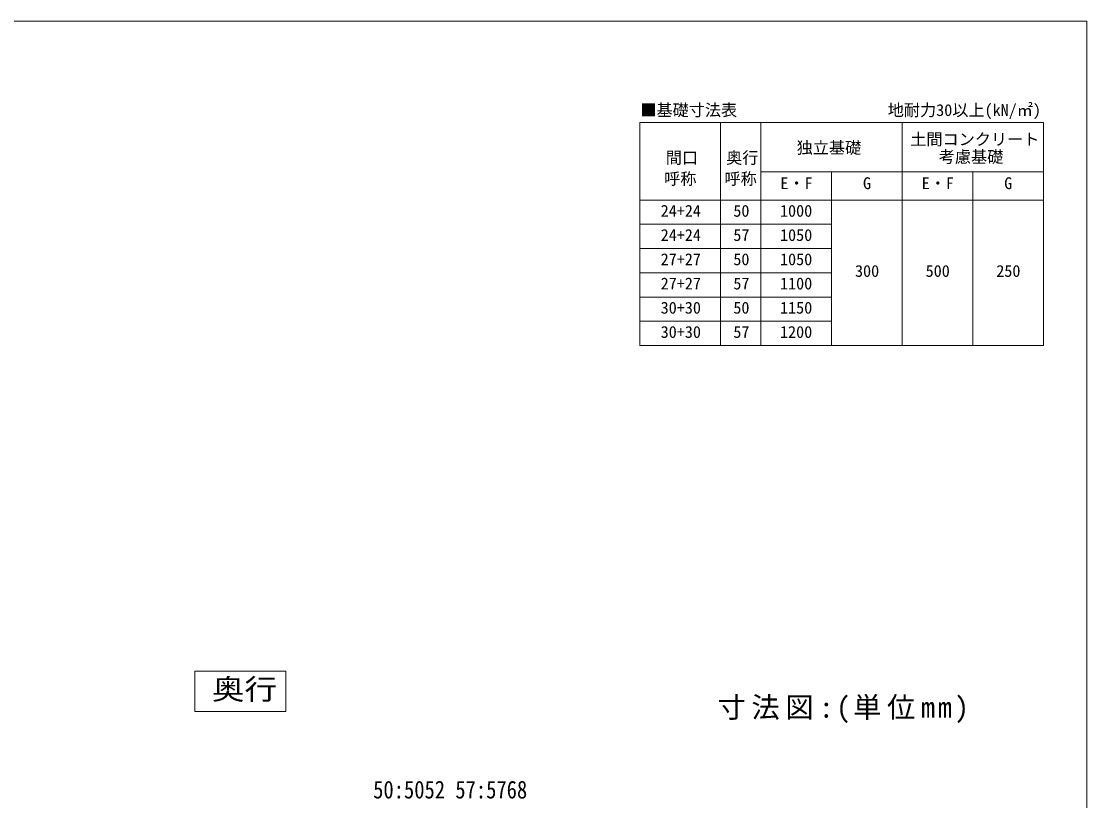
# Model space of a CAD drawing. Units: millimetres, scale not verified. Extents: x -11243 to 11243, y -7760 to 7760.
# Drawn here: x 119 to 10677, y 39 to 7760 of the extents above; entities that cross this region are included whole.
import ezdxf
from ezdxf.enums import TextEntityAlignment as Align

# ---------------------------------------------------------------- set-up
doc = ezdxf.new("R2010")
doc.units = ezdxf.units.MM
doc.header["$LTSCALE"] = 40
doc.layers.add('0-6_OTH_LINE', color=6, linetype='Continuous', lineweight=9)
doc.layers.add('F-0_240', color=7, linetype='Continuous', lineweight=9)
doc.styles.add('ＭＳ ゴシック', font='')
doc.styles.get('ＭＳ ゴシック').set_extended_font_data('MS Gothic')

msp = doc.modelspace()

# ---------------------------------------------------------------- linework, layer by layer
at = {"layer": '0-6_OTH_LINE', "color": 7, "lineweight": 18}
for p, q in [((6249.39, 6758.16), (6249.39, 4548.8)), ((6249.39, 6758.16), (10249.39, 6758.16)), ((7449.39, 6758.16), (7449.39, 4548.8)), ((7449.39, 6269.14), (10249.39, 6269.14)), ((6249.39, 5988.8), (10249.39, 5988.8)), ((6249.39, 5748.8), (8149.39, 5748.8)), ((6249.39, 5508.8), (8149.39, 5508.8)), ((6249.39, 5268.8), (8149.39, 5268.8)), ((6249.39, 5028.8), (8149.39, 5028.8)), ((6249.39, 4788.8), (8149.39, 4788.8)), ((6249.39, 4548.8), (10249.39, 4548.8))]:
    msp.add_line(p, q, dxfattribs=at)
at = {"layer": '0-6_OTH_LINE', "color": 7}
for p, q in [((7049.39, 6758.16), (7049.39, 4548.8)), ((7449.39, 6758.16), (7449.39, 4548.8)), ((8849.39, 6758.16), (8849.39, 4548.8)), ((10249.39, 6758.16), (10249.39, 4548.8)), ((8149.39, 6269.14), (8149.39, 4548.8)), ((9549.39, 6269.14), (9549.39, 4548.8))]:
    msp.add_line(p, q, dxfattribs=at)
at = {"layer": '0-6_OTH_LINE', "color": 3}
msp.add_lwpolyline([(1837.41, 1321.26), (2739.28, 1321.26), (2739.28, 921.92), (1837.41, 921.92)], close=True, dxfattribs=at)
at = {"layer": 'F-0_240', "color": 5}
for p, q in [((-11242.74, 7760), (10677.26, 7760)), ((10677.26, 7760), (10677.26, -7760))]:
    msp.add_line(p, q, dxfattribs=at)

# ---------------------------------------------------------------- texts
at = {"layer": '0-6_OTH_LINE', "color": 7, "style": 'ＭＳ ゴシック'}
for s, p in [('■基礎寸法表', (6253.56, 6786.77)), ('地耐力30以上(kN/㎡)', (8705.56, 6786.77)), ('土間コンクリート', (8928.56, 6497.61)), ('独立基礎', (7802.93, 6414.04)), ('間口', (6506.46, 6314.26)), ('奥行', (7104.09, 6314.26)), ('考慮基礎', (9211.03, 6324.13)), ('呼称', (6489.64, 6106.56)), ('呼称', (7087.27, 6106.56)), ('E・F', (7642.11, 6062.41)), ('G', (8460.08, 6062.41)), ('E・F', (9042.11, 6062.41)), ('G', (9860.08, 6062.41)), ('24+24', (6455.43, 5788.8)), ('50', (7175.66, 5788.8)), ('1000', (7638.12, 5788.8)), ('24+24', (6455.43, 5548.8)), ('57', (7175.66, 5548.8)), ('1050', (7638.12, 5548.8)), ('27+27', (6455.43, 5308.8)), ('50', (7175.66, 5308.8)), ('1050', (7638.12, 5308.8)), ('300', (8381.41, 5193.18)), ('500', (9081.41, 5193.18)), ('250', (9781.41, 5193.18)), ('27+27', (6455.43, 5068.8)), ('57', (7175.66, 5068.8)), ('1100', (7638.12, 5068.8)), ('30+30', (6455.43, 4828.8)), ('50', (7175.66, 4828.8)), ('1150', (7638.12, 4828.8)), ('30+30', (6455.43, 4588.8)), ('57', (7175.66, 4588.8)), ('1200', (7638.12, 4588.8))]:
    msp.add_text(s, height=117.3, dxfattribs=at).set_placement(p, align=Align.BOTTOM_LEFT)
at = {"layer": '0-6_OTH_LINE', "color": 2, "style": 'ＭＳ ゴシック', "width": 1.15}
msp.add_text('奥行', height=205.3, dxfattribs=at).set_placement((2009.01, 979), align=Align.BOTTOM_LEFT)
at = {"layer": '0-6_OTH_LINE', "color": 7, "style": 'ＭＳ ゴシック', "width": 0.85}
msp.add_text('50:5052 57:5768', height=176, dxfattribs=at).set_placement((3606.28, 8.07), align=Align.BOTTOM_LEFT)
at = {"layer": '0-6_OTH_LINE', "color": 2, "insert": (7019.11, 807.37), "char_height": 205.3, "attachment_point": 7, "style": 'ＭＳ ゴシック'}
msp.add_mtext('\\T1.2;寸法図:(単位mm)', dxfattribs=at)

doc.saveas('drawing.dxf')
